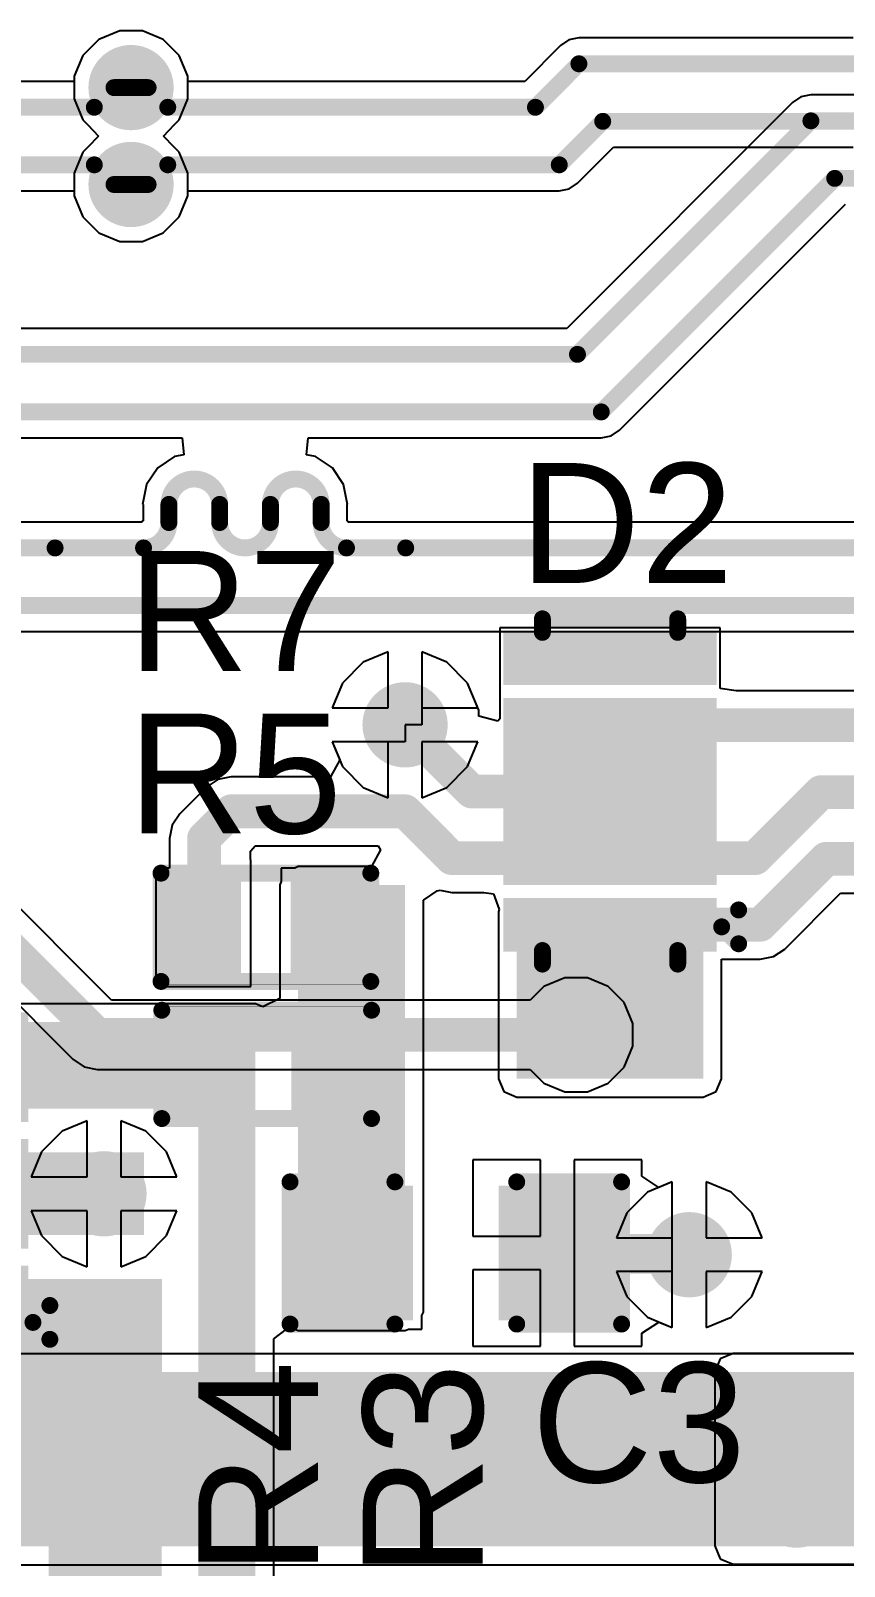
# Model space of a CAD drawing. Header units: inches. Extents: x -0.01 to 1.24, y -0.01 to 1.18.
# Drawn here: x 0.7303 to 0.9708, y 0.2929 to 0.7466 of the extents above; entities that cross this region are included whole.
import ezdxf

# ---------------------------------------------------------------- set-up
doc = ezdxf.new("R2010")
doc.units = ezdxf.units.IN
doc.header["$MEASUREMENT"] = 0
for name, color, linetype in [('Bottom Layer', 5, 'Continuous'), ('Bottom Solder', 6, 'Continuous'), ('Top Layer', 1, 'Continuous'), ('Top Overlay', 2, 'Continuous'), ('Top Paste', 8, 'Continuous'), ('Top Solder', 216, 'Continuous'), ('Via Holes', 16, 'Continuous')]:
    doc.layers.add(name, color=color, linetype=linetype)
doc.styles.add('Arial', font='', dxfattribs={"height": 0.2})
doc.styles.get('Arial').set_extended_font_data('Arial')

# ---------------------------------------------------------------- blocks, each defined once
blk = doc.blocks.new('SOT_23_6_1')
at = {"layer": 'Top Layer'}
for points in [[(-0.07559045, 0.0496063), (-0.02755895, 0.0496063), (-0.02755895, 0.0251969), (-0.07559045, 0.0251969)], [(0.02755915, 0.0496063), (0.07559065, 0.0496063), (0.07559065, 0.0251969), (0.02755915, 0.0251969)], [(-0.07559045, 0.0122047), (-0.02755895, 0.0122047), (-0.02755895, -0.0122047), (-0.07559045, -0.0122047)], [(0.02755915, 0.0122047), (0.07559065, 0.0122047), (0.07559065, -0.0122047), (0.02755915, -0.0122047)], [(-0.07559045, -0.0251969), (-0.02755895, -0.0251969), (-0.02755895, -0.0496063), (-0.07559045, -0.0496063)], [(0.02755915, -0.0251969), (0.07559065, -0.0251969), (0.07559065, -0.0496063), (0.02755915, -0.0496063)]]:
    blk.add_hatch(color=1, dxfattribs=at).paths.add_polyline_path(points)
at = {"layer": 'Top Paste'}
for points in [[(-0.07559045, 0.0496063), (-0.02755895, 0.0496063), (-0.02755895, 0.0251969), (-0.07559045, 0.0251969)], [(0.02755915, 0.0496063), (0.07559065, 0.0496063), (0.07559065, 0.0251969), (0.02755915, 0.0251969)], [(-0.07559045, 0.0122047), (-0.02755895, 0.0122047), (-0.02755895, -0.0122047), (-0.07559045, -0.0122047)], [(0.02755915, 0.0122047), (0.07559065, 0.0122047), (0.07559065, -0.0122047), (0.02755915, -0.0122047)], [(-0.07559045, -0.0251969), (-0.02755895, -0.0251969), (-0.02755895, -0.0496063), (-0.07559045, -0.0496063)], [(0.02755915, -0.0251969), (0.07559065, -0.0251969), (0.07559065, -0.0496063), (0.02755915, -0.0496063)]]:
    blk.add_hatch(color=8, dxfattribs=at).paths.add_polyline_path(points)
at = {"layer": 'Top Solder'}
for points in [[(-0.07959045, 0.0536063), (-0.02355895, 0.0536063), (-0.02355895, 0.0211969), (-0.07959045, 0.0211969)], [(0.02355915, 0.0536063), (0.07959065, 0.0536063), (0.07959065, 0.0211969), (0.02355915, 0.0211969)], [(-0.07959045, 0.0162047), (-0.02355895, 0.0162047), (-0.02355895, -0.0162047), (-0.07959045, -0.0162047)], [(0.02355915, 0.0162047), (0.07959065, 0.0162047), (0.07959065, -0.0162047), (0.02355915, -0.0162047)], [(-0.07959045, -0.0211969), (-0.02355895, -0.0211969), (-0.02355895, -0.0536063), (-0.07959045, -0.0536063)], [(0.02355915, -0.0211969), (0.07959065, -0.0211969), (0.07959065, -0.0536063), (0.02355915, -0.0536063)]]:
    blk.add_hatch(color=216, dxfattribs=at).paths.add_polyline_path(points)
at = {"layer": 'Top Overlay', "const_width": 0.005}
for points in [[(0.034, 0.06), (-0.035, 0.06)], [(-0.035, 0.06), (-0.035, 0.056063)], [(0.034, 0.06), (0.034, 0.056063)], [(-0.081, 0.038), (-0.086, 0.043)], [(-0.086, 0.043), (-0.086, 0.033)], [(-0.081, 0.038), (-0.086, 0.033)], [(-0.035, -0.056063), (-0.035, -0.06)], [(0.034, -0.056063), (0.034, -0.06)], [(0.034, -0.06), (-0.035, -0.06)]]:
    blk.add_lwpolyline(points, dxfattribs=at)
at = {"layer": 'Top Overlay', "const_width": 0.0025}
for points in [[(-0.03625, 0.06, 1), (-0.03375, 0.06, 1)], [(-0.03625, 0.06, 1), (-0.03375, 0.06, 1)], [(0.03275, 0.06, 1), (0.03525, 0.06, 1)], [(0.03275, 0.06, 1), (0.03525, 0.06, 1)], [(-0.03625, 0.056063, 1), (-0.03375, 0.056063, 1)], [(0.03275, 0.056063, 1), (0.03525, 0.056063, 1)], [(-0.08725, 0.043, 1), (-0.08475, 0.043, 1)], [(-0.08725, 0.043, 1), (-0.08475, 0.043, 1)], [(-0.08225, 0.038, 1), (-0.07975, 0.038, 1)], [(-0.08225, 0.038, 1), (-0.07975, 0.038, 1)], [(-0.08725, 0.033, 1), (-0.08475, 0.033, 1)], [(-0.08725, 0.033, 1), (-0.08475, 0.033, 1)], [(-0.03625, -0.056063, 1), (-0.03375, -0.056063, 1)], [(0.03275, -0.056063, 1), (0.03525, -0.056063, 1)], [(-0.03625, -0.06, 1), (-0.03375, -0.06, 1)], [(-0.03625, -0.06, 1), (-0.03375, -0.06, 1)], [(0.03275, -0.06, 1), (0.03525, -0.06, 1)], [(0.03275, -0.06, 1), (0.03525, -0.06, 1)]]:
    blk.add_lwpolyline(points, format="xyb", close=True, dxfattribs=at)
blk = doc.blocks.new('R___0402_2')
at = {"layer": 'Top Layer'}
for points in [[(-0.0275, -0.0125), (-0.0275, 0.0125), (-0.0095, 0.0125), (-0.0095, -0.0125)], [(0.0095, -0.0125), (0.0095, 0.0125), (0.0275, 0.0125), (0.0275, -0.0125)]]:
    blk.add_hatch(color=1, dxfattribs=at).paths.add_polyline_path(points)
at = {"layer": 'Top Paste'}
for points in [[(-0.0275, -0.0125), (-0.0275, 0.0125), (-0.0095, 0.0125), (-0.0095, -0.0125)], [(0.0095, -0.0125), (0.0095, 0.0125), (0.0275, 0.0125), (0.0275, -0.0125)]]:
    blk.add_hatch(color=8, dxfattribs=at).paths.add_polyline_path(points)
at = {"layer": 'Top Solder'}
for points in [[(-0.0296654, -0.0146654), (-0.0296654, 0.0146654), (-0.0073346, 0.0146654), (-0.0073346, -0.0146654)], [(0.0073346, -0.0146654), (0.0073346, 0.0146654), (0.0296654, 0.0146654), (0.0296654, -0.0146654)]]:
    blk.add_hatch(color=216, dxfattribs=at).paths.add_polyline_path(points)
at = {"layer": 'Top Overlay'}
for points, const_width in [([(-0.031, -0.016), (-0.031, 0.016)], 0.005), ([(-0.031, 0.016), (0.031, 0.016)], 0.005), ([(0.031, -0.016), (0.031, 0.016)], 0.005), ([(-0.031, -0.016), (0.031, -0.016)], 0.005), ([(-0.032, -0.017), (0.032, -0.017)], 0.000127)]:
    blk.add_lwpolyline(points, dxfattribs=dict(at, const_width=const_width))
for points, const_width in [([(-0.03225, 0.016, 1), (-0.02975, 0.016, 1)], 0.0025), ([(-0.03225, 0.016, 1), (-0.02975, 0.016, 1)], 0.0025), ([(0.02975, 0.016, 1), (0.03225, 0.016, 1)], 0.0025), ([(0.02975, 0.016, 1), (0.03225, 0.016, 1)], 0.0025), ([(-0.03225, -0.016, 1), (-0.02975, -0.016, 1)], 0.0025), ([(-0.03225, -0.016, 1), (-0.02975, -0.016, 1)], 0.0025), ([(0.02975, -0.016, 1), (0.03225, -0.016, 1)], 0.0025), ([(0.02975, -0.016, 1), (0.03225, -0.016, 1)], 0.0025), ([(-0.0320317, -0.017, 1), (-0.0319683, -0.017, 1)], 6.35e-05), ([(0.0319683, -0.017, 1), (0.0320317, -0.017, 1)], 6.35e-05)]:
    blk.add_lwpolyline(points, format="xyb", close=True, dxfattribs=dict(at, const_width=const_width))
blk = doc.blocks.new('R___0402_4')
at = {"layer": 'Top Layer'}
for points in [[(-0.0275, -0.0125), (-0.0275, 0.0125), (-0.0095, 0.0125), (-0.0095, -0.0125)], [(0.0095, -0.0125), (0.0095, 0.0125), (0.0275, 0.0125), (0.0275, -0.0125)]]:
    blk.add_hatch(color=1, dxfattribs=at).paths.add_polyline_path(points)
at = {"layer": 'Top Paste'}
for points in [[(-0.0275, -0.0125), (-0.0275, 0.0125), (-0.0095, 0.0125), (-0.0095, -0.0125)], [(0.0095, -0.0125), (0.0095, 0.0125), (0.0275, 0.0125), (0.0275, -0.0125)]]:
    blk.add_hatch(color=8, dxfattribs=at).paths.add_polyline_path(points)
at = {"layer": 'Top Solder'}
for points in [[(-0.0296654, -0.0146654), (-0.0296654, 0.0146654), (-0.0073346, 0.0146654), (-0.0073346, -0.0146654)], [(0.0073346, -0.0146654), (0.0073346, 0.0146654), (0.0296654, 0.0146654), (0.0296654, -0.0146654)]]:
    blk.add_hatch(color=216, dxfattribs=at).paths.add_polyline_path(points)
at = {"layer": 'Top Overlay'}
for points, const_width in [([(-0.031, 0.016), (-0.031, -0.016)], 0.005), ([(0.031, 0.016), (-0.031, 0.016)], 0.005), ([(0.031, 0.016), (0.031, -0.016)], 0.005), ([(0.031, -0.016), (-0.031, -0.016)], 0.005), ([(0.032, -0.017), (-0.032, -0.017)], 0.000127)]:
    blk.add_lwpolyline(points, dxfattribs=dict(at, const_width=const_width))
for points, const_width in [([(-0.03225, 0.016, 1), (-0.02975, 0.016, 1)], 0.0025), ([(-0.03225, 0.016, 1), (-0.02975, 0.016, 1)], 0.0025), ([(0.02975, 0.016, 1), (0.03225, 0.016, 1)], 0.0025), ([(0.02975, 0.016, 1), (0.03225, 0.016, 1)], 0.0025), ([(-0.03225, -0.016, 1), (-0.02975, -0.016, 1)], 0.0025), ([(-0.03225, -0.016, 1), (-0.02975, -0.016, 1)], 0.0025), ([(0.02975, -0.016, 1), (0.03225, -0.016, 1)], 0.0025), ([(0.02975, -0.016, 1), (0.03225, -0.016, 1)], 0.0025), ([(-0.0320317, -0.017, 1), (-0.0319683, -0.017, 1)], 6.35e-05), ([(0.0319683, -0.017, 1), (0.0320317, -0.017, 1)], 6.35e-05)]:
    blk.add_lwpolyline(points, format="xyb", close=True, dxfattribs=dict(at, const_width=const_width))
blk = doc.blocks.new('DFN2510_10L__12')
at = {"layer": 'Top Layer'}
for points in [[(-0.011811, 0.003937), (0.011811, 0.003937), (0.011811, -0.003937), (-0.011811, -0.003937)], [(0.0196851, 0.003937), (0.0433071, 0.003937), (0.0433071, -0.003937), (0.0196851, -0.003937)], [(-0.011811, -0.015748), (0.011811, -0.015748), (0.011811, -0.023622), (-0.011811, -0.023622)], [(0.0196851, -0.0157481), (0.0433071, -0.0157481), (0.0433071, -0.0236221), (0.0196851, -0.0236221)], [(-0.01181105, -0.0314962), (0.04330705, -0.0314962), (0.04330705, -0.0472442), (-0.01181105, -0.0472442)], [(-0.011811, -0.0551181), (0.011811, -0.0551181), (0.011811, -0.0629921), (-0.011811, -0.0629921)], [(0.0196851, -0.0551182), (0.0433071, -0.0551182), (0.0433071, -0.0629922), (0.0196851, -0.0629922)], [(-0.011811, -0.0748032), (0.011811, -0.0748032), (0.011811, -0.0826772), (-0.011811, -0.0826772)], [(0.0196851, -0.0748032), (0.0433071, -0.0748032), (0.0433071, -0.0826772), (0.0196851, -0.0826772)]]:
    blk.add_hatch(color=1, dxfattribs=at).paths.add_polyline_path(points)
at = {"layer": 'Top Paste'}
for points in [[(-0.011811, 0.003937), (0.011811, 0.003937), (0.011811, -0.003937), (-0.011811, -0.003937)], [(0.0196851, 0.003937), (0.0433071, 0.003937), (0.0433071, -0.003937), (0.0196851, -0.003937)], [(-0.011811, -0.015748), (0.011811, -0.015748), (0.011811, -0.023622), (-0.011811, -0.023622)], [(0.0196851, -0.0157481), (0.0433071, -0.0157481), (0.0433071, -0.0236221), (0.0196851, -0.0236221)], [(-0.01181105, -0.0314962), (0.04330705, -0.0314962), (0.04330705, -0.0472442), (-0.01181105, -0.0472442)], [(-0.011811, -0.0551181), (0.011811, -0.0551181), (0.011811, -0.0629921), (-0.011811, -0.0629921)], [(0.0196851, -0.0551182), (0.0433071, -0.0551182), (0.0433071, -0.0629922), (0.0196851, -0.0629922)], [(-0.011811, -0.0748032), (0.011811, -0.0748032), (0.011811, -0.0826772), (-0.011811, -0.0826772)], [(0.0196851, -0.0748032), (0.0433071, -0.0748032), (0.0433071, -0.0826772), (0.0196851, -0.0826772)]]:
    blk.add_hatch(color=8, dxfattribs=at).paths.add_polyline_path(points)
at = {"layer": 'Top Solder'}
for points in [[(-0.015811, 0.007937), (0.015811, 0.007937), (0.015811, -0.007937), (-0.015811, -0.007937)], [(0.0156851, 0.007937), (0.0473071, 0.007937), (0.0473071, -0.007937), (0.0156851, -0.007937)], [(-0.015811, -0.011748), (0.015811, -0.011748), (0.015811, -0.027622), (-0.015811, -0.027622)], [(0.0156851, -0.0117481), (0.0473071, -0.0117481), (0.0473071, -0.0276221), (0.0156851, -0.0276221)], [(-0.01581105, -0.0274962), (0.04730705, -0.0274962), (0.04730705, -0.0512442), (-0.01581105, -0.0512442)], [(-0.015811, -0.0511181), (0.015811, -0.0511181), (0.015811, -0.0669921), (-0.015811, -0.0669921)], [(0.0156851, -0.0511182), (0.0473071, -0.0511182), (0.0473071, -0.0669922), (0.0156851, -0.0669922)], [(-0.015811, -0.0708032), (0.015811, -0.0708032), (0.015811, -0.0866772), (-0.015811, -0.0866772)], [(0.0156851, -0.0708032), (0.0473071, -0.0708032), (0.0473071, -0.0866772), (0.0156851, -0.0866772)]]:
    blk.add_hatch(color=216, dxfattribs=at).paths.add_polyline_path(points)
at = {"layer": 'Top Overlay', "const_width": 0.005}
for points in [[(0.035748, 0.0116298), (-0.004252, 0.0116298)], [(-0.004252, 0.0116298), (-0.004252, 0.0076298)], [(0.035748, 0.0116298), (0.035748, 0.0076298)], [(-0.022252, 0.0056298), (-0.022252, -0.0043702)], [(-0.017252, 0.0006298), (-0.022252, 0.0056298)], [(-0.017252, 0.0006298), (-0.022252, -0.0043702)], [(-0.004252, -0.08637), (-0.004252, -0.09037)], [(0.035748, -0.08637), (0.035748, -0.09037)], [(0.035748, -0.09037), (-0.004252, -0.09037)]]:
    blk.add_lwpolyline(points, dxfattribs=at)
at = {"layer": 'Top Overlay', "const_width": 0.0025}
for points in [[(-0.005502, 0.0116298, 1), (-0.003002, 0.0116298, 1)], [(-0.005502, 0.0116298, 1), (-0.003002, 0.0116298, 1)], [(0.034498, 0.0116298, 1), (0.036998, 0.0116298, 1)], [(0.034498, 0.0116298, 1), (0.036998, 0.0116298, 1)], [(-0.005502, 0.0076298, 1), (-0.003002, 0.0076298, 1)], [(0.034498, 0.0076298, 1), (0.036998, 0.0076298, 1)], [(-0.023502, 0.0056298, 1), (-0.021002, 0.0056298, 1)], [(-0.023502, 0.0056298, 1), (-0.021002, 0.0056298, 1)], [(-0.018502, 0.0006298, 1), (-0.016002, 0.0006298, 1)], [(-0.018502, 0.0006298, 1), (-0.016002, 0.0006298, 1)], [(-0.023502, -0.0043702, 1), (-0.021002, -0.0043702, 1)], [(-0.023502, -0.0043702, 1), (-0.021002, -0.0043702, 1)], [(-0.005502, -0.08637, 1), (-0.003002, -0.08637, 1)], [(0.034498, -0.08637, 1), (0.036998, -0.08637, 1)], [(-0.005502, -0.09037, 1), (-0.003002, -0.09037, 1)], [(-0.005502, -0.09037, 1), (-0.003002, -0.09037, 1)], [(0.034498, -0.09037, 1), (0.036998, -0.09037, 1)], [(0.034498, -0.09037, 1), (0.036998, -0.09037, 1)]]:
    blk.add_lwpolyline(points, format="xyb", close=True, dxfattribs=at)
blk = doc.blocks.new('C___0603_16')
at = {"layer": 'Top Layer'}
for points in [[(-0.015, 0.0175), (-0.015, -0.0175), (-0.045, -0.0175), (-0.045, 0.0175)], [(0.045, 0.0175), (0.045, -0.0175), (0.015, -0.0175), (0.015, 0.0175)]]:
    blk.add_hatch(color=1, dxfattribs=at).paths.add_polyline_path(points)
at = {"layer": 'Top Paste'}
for points in [[(-0.015, 0.0175), (-0.015, -0.0175), (-0.045, -0.0175), (-0.045, 0.0175)], [(0.045, 0.0175), (0.045, -0.0175), (0.015, -0.0175), (0.015, 0.0175)]]:
    blk.add_hatch(color=8, dxfattribs=at).paths.add_polyline_path(points)
at = {"layer": 'Top Solder'}
for points in [[(-0.0126378, 0.0198622), (-0.0126378, -0.0198622), (-0.0473622, -0.0198622), (-0.0473622, 0.0198622)], [(0.0473622, 0.0198622), (0.0473622, -0.0198622), (0.0126378, -0.0198622), (0.0126378, 0.0198622)]]:
    blk.add_hatch(color=216, dxfattribs=at).paths.add_polyline_path(points)
at = {"layer": 'Top Overlay', "const_width": 0.005}
for points in [[(-0.018, 0.021), (-0.049, 0.021)], [(-0.049, 0.021), (-0.049, -0.021)], [(0.049, 0.021), (0.018, 0.021)], [(0.049, 0.021), (0.049, -0.021)], [(-0.018, -0.021), (-0.049, -0.021)], [(0.049, -0.021), (0.018, -0.021)]]:
    blk.add_lwpolyline(points, dxfattribs=at)
at = {"layer": 'Top Overlay', "const_width": 0.0025}
for points in [[(-0.05025, 0.021, 1), (-0.04775, 0.021, 1)], [(-0.05025, 0.021, 1), (-0.04775, 0.021, 1)], [(-0.01925, 0.021, 1), (-0.01675, 0.021, 1)], [(0.01675, 0.021, 1), (0.01925, 0.021, 1)], [(0.04775, 0.021, 1), (0.05025, 0.021, 1)], [(0.04775, 0.021, 1), (0.05025, 0.021, 1)], [(-0.05025, -0.021, 1), (-0.04775, -0.021, 1)], [(-0.05025, -0.021, 1), (-0.04775, -0.021, 1)], [(-0.01925, -0.021, 1), (-0.01675, -0.021, 1)], [(0.01675, -0.021, 1), (0.01925, -0.021, 1)], [(0.04775, -0.021, 1), (0.05025, -0.021, 1)], [(0.04775, -0.021, 1), (0.05025, -0.021, 1)]]:
    blk.add_lwpolyline(points, format="xyb", close=True, dxfattribs=at)

msp = doc.modelspace()

# ---------------------------------------------------------------- hatches: boundary and pattern name
at = {"layer": 'Bottom Layer'}
h = msp.add_hatch(color=5, dxfattribs=at)
edge = h.paths.add_edge_path()
edge.add_arc((0.76, 0.7298111), 0.011811, 0, 360)
h = msp.add_hatch(color=5, dxfattribs=at)
edge = h.paths.add_edge_path()
edge.add_arc((0.76, 0.7011891), 0.011811, 0, 360)
h = msp.add_hatch(color=5, dxfattribs=at)
edge = h.paths.add_edge_path()
edge.add_arc((0.841, 0.5415498), 0.011811, 0, 360)
h = msp.add_hatch(color=5, dxfattribs=at)
edge = h.paths.add_edge_path()
edge.add_arc((0.8915322, 0.4499651), 0.011811, 0, 360)
h = msp.add_hatch(color=5, dxfattribs=at)
edge = h.paths.add_edge_path()
edge.add_arc((0.752, 0.403), 0.011811, 0, 360)
h = msp.add_hatch(color=5, dxfattribs=at)
edge = h.paths.add_edge_path()
edge.add_arc((0.925, 0.385), 0.011811, 0, 360)
msp.add_hatch(color=5, dxfattribs=at).paths.add_polyline_path([(0.556, 0.2988251), (0.978, 0.2988251), (0.978, 0.3503157), (0.556, 0.3503157)])
h = msp.add_hatch(color=5, dxfattribs=at)
edge = h.paths.add_edge_path()
edge.add_arc((0.9566929, 0.337), 0.011811, 0, 360)
h = msp.add_hatch(color=5, dxfattribs=at)
edge = h.paths.add_edge_path()
edge.add_arc((0.9566929, 0.3110236), 0.011811, 0, 360)
at = {"layer": 'Bottom Solder'}
h = msp.add_hatch(color=6, dxfattribs=at)
edge = h.paths.add_edge_path()
edge.add_arc((0.76, 0.7298111), 0.0125984, 0, 360)
h = msp.add_hatch(color=6, dxfattribs=at)
edge = h.paths.add_edge_path()
edge.add_arc((0.76, 0.7011891), 0.0125984, 0, 360)
h = msp.add_hatch(color=6, dxfattribs=at)
edge = h.paths.add_edge_path()
edge.add_arc((0.841, 0.5415498), 0.0125984, 0, 360)
h = msp.add_hatch(color=6, dxfattribs=at)
edge = h.paths.add_edge_path()
edge.add_arc((0.8915322, 0.4499651), 0.0125984, 0, 360)
h = msp.add_hatch(color=6, dxfattribs=at)
edge = h.paths.add_edge_path()
edge.add_arc((0.752, 0.403), 0.0125984, 0, 360)
h = msp.add_hatch(color=6, dxfattribs=at)
edge = h.paths.add_edge_path()
edge.add_arc((0.925, 0.385), 0.0125984, 0, 360)
h = msp.add_hatch(color=6, dxfattribs=at)
edge = h.paths.add_edge_path()
edge.add_arc((0.9566929, 0.337), 0.0125984, 0, 360)
h = msp.add_hatch(color=6, dxfattribs=at)
edge = h.paths.add_edge_path()
edge.add_arc((0.9566929, 0.3110236), 0.0125984, 0, 360)
at = {"layer": 'Top Layer'}
h = msp.add_hatch(color=1, dxfattribs=at)
edge = h.paths.add_edge_path()
edge.add_arc((0.76, 0.7298111), 0.011811, 0, 360)
h = msp.add_hatch(color=1, dxfattribs=at)
edge = h.paths.add_edge_path()
edge.add_arc((0.76, 0.7011891), 0.011811, 0, 360)
h = msp.add_hatch(color=1, dxfattribs=at)
edge = h.paths.add_edge_path()
edge.add_arc((0.841, 0.5415498), 0.011811, 0, 360)
for points in [[(0.809366, 0.3680181), (0.841, 0.3680181), (0.841, 0.4942347), (0.809366, 0.4942347)], [(0.8740341, 0.4370079), (0.9291521, 0.4370079), (0.9291521, 0.4864315), (0.8740341, 0.4864315)], [(0.6775589, 0.4281969), (0.7903659, 0.4281969), (0.7903659, 0.4537347), (0.6775589, 0.4537347)], [(0.7798704, 0.2543045), (0.7967786, 0.2543045), (0.7967786, 0.4537347), (0.7798704, 0.4537347)], [(0.6775589, 0.3907953), (0.7638109, 0.3907953), (0.7638109, 0.4152047), (0.6775589, 0.4152047)], [(0.6775589, 0.334), (0.7691363, 0.334), (0.7691363, 0.377803), (0.6775589, 0.377803)], [(0.735624, 0.1188175), (0.7690294, 0.1188175), (0.7690294, 0.3778031), (0.735624, 0.3778031)], [(0.938, 0.299), (1.0345906, 0.299), (1.0345906, 0.3503936), (0.938, 0.3503936)]]:
    msp.add_hatch(color=1, dxfattribs=at).paths.add_polyline_path(points)
h = msp.add_hatch(color=1, dxfattribs=at)
edge = h.paths.add_edge_path()
edge.add_arc((0.8915322, 0.4499651), 0.011811, 0, 360)
h = msp.add_hatch(color=1, dxfattribs=at)
edge = h.paths.add_edge_path()
edge.add_arc((0.752, 0.403), 0.011811, 0, 360)
h = msp.add_hatch(color=1, dxfattribs=at)
edge = h.paths.add_edge_path()
edge.add_arc((0.925, 0.385), 0.011811, 0, 360)
h = msp.add_hatch(color=1, dxfattribs=at)
edge = h.paths.add_edge_path()
edge.add_arc((0.9566929, 0.337), 0.011811, 0, 360)
h = msp.add_hatch(color=1, dxfattribs=at)
edge = h.paths.add_edge_path()
edge.add_arc((0.9566929, 0.3110236), 0.011811, 0, 360)
at = {"layer": 'Top Solder'}
h = msp.add_hatch(color=216, dxfattribs=at)
edge = h.paths.add_edge_path()
edge.add_arc((0.76, 0.7298111), 0.0125984, 0, 360)
h = msp.add_hatch(color=216, dxfattribs=at)
edge = h.paths.add_edge_path()
edge.add_arc((0.76, 0.7011891), 0.0125984, 0, 360)
h = msp.add_hatch(color=216, dxfattribs=at)
edge = h.paths.add_edge_path()
edge.add_arc((0.841, 0.5415498), 0.0125984, 0, 360)
h = msp.add_hatch(color=216, dxfattribs=at)
edge = h.paths.add_edge_path()
edge.add_arc((0.8915322, 0.4499651), 0.0125984, 0, 360)
h = msp.add_hatch(color=216, dxfattribs=at)
edge = h.paths.add_edge_path()
edge.add_arc((0.752, 0.403), 0.0125984, 0, 360)
h = msp.add_hatch(color=216, dxfattribs=at)
edge = h.paths.add_edge_path()
edge.add_arc((0.925, 0.385), 0.0125984, 0, 360)
h = msp.add_hatch(color=216, dxfattribs=at)
edge = h.paths.add_edge_path()
edge.add_arc((0.9566929, 0.337), 0.0125984, 0, 360)
h = msp.add_hatch(color=216, dxfattribs=at)
edge = h.paths.add_edge_path()
edge.add_arc((0.9566929, 0.3110236), 0.0125984, 0, 360)
at = {"layer": 'Via Holes'}
h = msp.add_hatch(color=7, dxfattribs=at)
edge = h.paths.add_edge_path()
edge.add_arc((0.76, 0.7298111), 0.0059055, 0, 360)
h = msp.add_hatch(color=7, dxfattribs=at)
edge = h.paths.add_edge_path()
edge.add_arc((0.76, 0.7011891), 0.0059055, 0, 360)
h = msp.add_hatch(color=7, dxfattribs=at)
edge = h.paths.add_edge_path()
edge.add_arc((0.841, 0.5415498), 0.0059055, 0, 360)
h = msp.add_hatch(color=7, dxfattribs=at)
edge = h.paths.add_edge_path()
edge.add_arc((0.8915322, 0.4499651), 0.0059055, 0, 360)
h = msp.add_hatch(color=7, dxfattribs=at)
edge = h.paths.add_edge_path()
edge.add_arc((0.752, 0.403), 0.0059055, 0, 360)
h = msp.add_hatch(color=7, dxfattribs=at)
edge = h.paths.add_edge_path()
edge.add_arc((0.925, 0.385), 0.0059055, 0, 360)
h = msp.add_hatch(color=7, dxfattribs=at)
edge = h.paths.add_edge_path()
edge.add_arc((0.9566929, 0.337), 0.0059055, 0, 360)
h = msp.add_hatch(color=7, dxfattribs=at)
edge = h.paths.add_edge_path()
edge.add_arc((0.9566929, 0.3110236), 0.0059055, 0, 360)

# ---------------------------------------------------------------- linework, layer by layer
at = {"layer": 'Bottom Layer'}
for p, q in [((0.7504774, 0.7440627), (0.7457484, 0.7393337)), ((0.7566561, 0.7466221), (0.7504774, 0.7440627)), ((0.7633439, 0.7466221), (0.7566561, 0.7466221)), ((0.7695226, 0.7440627), (0.7633439, 0.7466221)), ((0.7742516, 0.7393337), (0.7695226, 0.7440627)), ((0.7457484, 0.7393337), (0.743189, 0.733155)), ((0.776811, 0.733155), (0.7742516, 0.7393337)), ((0.743189, 0.731647), (0.469, 0.731647)), ((0.743189, 0.733155), (0.743189, 0.731647)), ((0.776811, 0.7264672), (0.776811, 0.733155)), ((0.7742516, 0.7202885), (0.776811, 0.7264672)), ((0.9580321, 0.7270649), (0.9555512, 0.7254073)), ((0.9609584, 0.727647), (0.9580321, 0.7270649)), ((1.1345838, 0.727647), (0.9609584, 0.727647)), ((0.955551, 0.725407), (0.8887909, 0.658647)), ((0.9555512, 0.7254073), (0.955551, 0.725407)), ((0.76958, 0.7155001), (0.7727296, 0.7187665)), ((0.7727296, 0.7187665), (0.7742516, 0.7202885)), ((0.7727296, 0.7122337), (0.76958, 0.7155001)), ((0.7742516, 0.7107117), (0.7727296, 0.7122337)), ((0.776811, 0.704533), (0.7742516, 0.7107117)), ((0.776811, 0.6978452), (0.776811, 0.704533)), ((0.6491206, 0.6993532), (0.743189, 0.6993532)), ((0.743189, 0.6993532), (0.743189, 0.6978452)), ((0.743189, 0.6978452), (0.7457484, 0.6916665)), ((0.7742516, 0.6916665), (0.776811, 0.6978452)), ((0.9044072, 0.6285929), (0.9711674, 0.6953532)), ((0.7457484, 0.6916665), (0.7504774, 0.6869375)), ((0.7695226, 0.6869375), (0.7742516, 0.6916665)), ((0.7504774, 0.6869375), (0.7566561, 0.6843781)), ((0.7633439, 0.6843781), (0.7695226, 0.6869375)), ((0.7566561, 0.6843781), (0.7633439, 0.6843781)), ((0.8887909, 0.658647), (0.5617406, 0.658647)), ((0.5719497, 0.6263532), (0.7750717, 0.6263532)), ((0.7750717, 0.6263532), (0.7755642, 0.6213532)), ((0.8118212, 0.6213532), (0.8123137, 0.6263532)), ((0.8123137, 0.6263532), (0.899, 0.6263532)), ((0.899, 0.6263532), (0.9019264, 0.6269353)), ((0.9019264, 0.6269353), (0.9044072, 0.6285929)), ((0.7678783, 0.617496), (0.764563, 0.6125343)), ((0.77284, 0.6208113), (0.7678783, 0.617496)), ((0.7755642, 0.6213532), (0.77284, 0.6208113)), ((0.8145454, 0.6208113), (0.8118212, 0.6213532)), ((0.8195071, 0.617496), (0.8145454, 0.6208113)), ((0.8228224, 0.6125343), (0.8195071, 0.617496)), ((0.764563, 0.6125343), (0.7633988, 0.6066816)), ((0.8239866, 0.6066816), (0.8228224, 0.6125343)), ((0.7633988, 0.6066816), (0.7635458, 0.6066816)), ((0.7635458, 0.6066816), (0.7635458, 0.6017914)), ((0.8238396, 0.6017914), (0.8238396, 0.6066816)), ((0.8238396, 0.6066816), (0.8239866, 0.6066816)), ((0.7632123, 0.6014579), (0.6948114, 0.6014579)), ((0.76331, 0.6016937), (0.7632123, 0.6014579)), ((0.7635458, 0.6017914), (0.76331, 0.6016937)), ((0.8240754, 0.6016937), (0.8238396, 0.6017914)), ((0.8241731, 0.6014579), (0.8240754, 0.6016937)), ((1.086189, 0.6014579), (0.8241731, 0.6014579)), ((0.70502, 0.5691641), (1.086189, 0.5691641)), ((0.836, 0.5630868), (0.8286451, 0.5600403)), ((0.836, 0.5465498), (0.836, 0.5630868)), ((0.8533549, 0.5600403), (0.846, 0.5630868)), ((0.846, 0.5630868), (0.846, 0.5465498)), ((0.8286451, 0.5600403), (0.8225095, 0.5539047)), ((0.8594905, 0.5539047), (0.8533549, 0.5600403)), ((0.8225095, 0.5539047), (0.819463, 0.5465498)), ((0.862537, 0.5465498), (0.8594905, 0.5539047)), ((0.819463, 0.5465498), (0.836, 0.5465498)), ((0.846, 0.5465498), (0.862537, 0.5465498)), ((0.836, 0.5365498), (0.819463, 0.5365498)), ((0.819463, 0.5365498), (0.8225095, 0.5291949)), ((0.836, 0.5200128), (0.836, 0.5365498)), ((0.862537, 0.5365498), (0.846, 0.5365498)), ((0.846, 0.5365498), (0.846, 0.5200128)), ((0.8594905, 0.5291949), (0.862537, 0.5365498)), ((0.8225095, 0.5291949), (0.8286451, 0.5230593)), ((0.8533549, 0.5230593), (0.8594905, 0.5291949)), ((0.8286451, 0.5230593), (0.836, 0.5200128)), ((0.846, 0.5200128), (0.8533549, 0.5230593)), ((0.7542582, 0.460161), (0.706811, 0.5076082)), ((0.6923918, 0.493189), (0.7428253, 0.4427555)), ((0.8820096, 0.4642167), (0.8779539, 0.460161)), ((0.8881883, 0.4667761), (0.8820096, 0.4642167)), ((0.8948761, 0.4667761), (0.8881883, 0.4667761)), ((0.9010548, 0.4642167), (0.8948761, 0.4667761)), ((0.9057838, 0.4594877), (0.9010548, 0.4642167)), ((0.8779539, 0.460161), (0.7542582, 0.460161)), ((0.9083432, 0.453309), (0.9057838, 0.4594877)), ((0.9083432, 0.4466212), (0.9083432, 0.453309)), ((0.9057838, 0.4404425), (0.9083432, 0.4466212)), ((0.7428253, 0.4427555), (0.7461331, 0.4405453)), ((0.7461331, 0.4405453), (0.7500349, 0.4397692)), ((0.9010548, 0.4357135), (0.9057838, 0.4404425)), ((0.7500349, 0.4397692), (0.8779539, 0.4397692)), ((0.8779539, 0.4397692), (0.8820096, 0.4357135)), ((0.8820096, 0.4357135), (0.8881883, 0.4331541)), ((0.8948761, 0.4331541), (0.9010548, 0.4357135)), ((0.8881883, 0.4331541), (0.8948761, 0.4331541)), ((0.747, 0.424537), (0.7396451, 0.4214905)), ((0.747, 0.408), (0.747, 0.424537)), ((0.7643549, 0.4214905), (0.757, 0.424537)), ((0.757, 0.424537), (0.757, 0.408)), ((0.7396451, 0.4214905), (0.7335095, 0.4153549)), ((0.7704905, 0.4153549), (0.7643549, 0.4214905)), ((0.7335095, 0.4153549), (0.730463, 0.408)), ((0.773537, 0.408), (0.7704905, 0.4153549)), ((0.730463, 0.408), (0.747, 0.408)), ((0.757, 0.408), (0.773537, 0.408)), ((0.92, 0.406537), (0.9126451, 0.4034905)), ((0.92, 0.39), (0.92, 0.406537)), ((0.9373549, 0.4034905), (0.93, 0.406537)), ((0.93, 0.406537), (0.93, 0.39)), ((0.9126451, 0.4034905), (0.9065095, 0.3973549)), ((0.9434905, 0.3973549), (0.9373549, 0.4034905)), ((0.747, 0.398), (0.730463, 0.398)), ((0.730463, 0.398), (0.7335095, 0.3906451)), ((0.747, 0.381463), (0.747, 0.398)), ((0.773537, 0.398), (0.757, 0.398)), ((0.757, 0.398), (0.757, 0.381463)), ((0.7704905, 0.3906451), (0.773537, 0.398)), ((0.9065095, 0.3973549), (0.903463, 0.39)), ((0.946537, 0.39), (0.9434905, 0.3973549)), ((0.7335095, 0.3906451), (0.7396451, 0.3845095)), ((0.7643549, 0.3845095), (0.7704905, 0.3906451)), ((0.903463, 0.39), (0.92, 0.39)), ((0.93, 0.39), (0.946537, 0.39)), ((0.7396451, 0.3845095), (0.747, 0.381463)), ((0.757, 0.381463), (0.7643549, 0.3845095)), ((0.92, 0.38), (0.903463, 0.38)), ((0.903463, 0.38), (0.9065095, 0.3726451)), ((0.92, 0.363463), (0.92, 0.38)), ((0.946537, 0.38), (0.93, 0.38)), ((0.93, 0.38), (0.93, 0.363463)), ((0.9434905, 0.3726451), (0.946537, 0.38)), ((0.9065095, 0.3726451), (0.9126451, 0.3665095)), ((0.9373549, 0.3665095), (0.9434905, 0.3726451)), ((0.9126451, 0.3665095), (0.92, 0.363463)), ((0.93, 0.363463), (0.9373549, 0.3665095)), ((0.978, 0.3557277), (0.556, 0.3557277)), ((0.556, 0.2934131), (0.978, 0.2934131))]:
    msp.add_line(p, q, dxfattribs=at)
for points, const_width in [([(0.7491499, 0.7240001), (0.7549609, 0.7298111)], 0.005), ([(0.7549609, 0.7298111), (0.76, 0.7298111)], 0.005), ([(0.469, 0.7240001), (0.7491499, 0.7240001)], 0.005), ([(0.8919584, 0.6510001), (0.9609584, 0.7200001)], 0.005), ([(0.9609584, 0.7200001), (1.1345838, 0.7200001)], 0.005), ([(0.6704366, 0.7070001), (0.7491499, 0.7070001)], 0.005), ([(0.7491499, 0.7070001), (0.7549609, 0.7011891)], 0.005), ([(0.7549609, 0.7011891), (0.76, 0.7011891)], 0.005), ([(0.899, 0.6340001), (0.968, 0.7030001)], 0.005), ([(0.968, 0.7030001), (1.1275422, 0.7030001)], 0.005), ([(0.5617406, 0.6510001), (0.8919584, 0.6510001)], 0.005), ([(0.5687822, 0.6340001), (0.899, 0.6340001)], 0.005), ([(0.7711927, 0.601311), (0.7711927, 0.6066816)], 0.005), ([(0.7861927, 0.601311), (0.7861927, 0.6066816)], 0.005), ([(0.8011927, 0.601311), (0.8011927, 0.6066816)], 0.005), ([(0.8161927, 0.601311), (0.8161927, 0.6066816)], 0.005), ([(0.6948109, 0.593811), (0.7375434, 0.593811)], 0.005), ([(0.7375434, 0.593811), (0.7636927, 0.593811)], 0.005), ([(0.8236927, 0.593811), (0.8411932, 0.593811)], 0.005), ([(0.8411932, 0.593811), (1.0921499, 0.593811)], 0.005), ([(0.7018525, 0.576811), (1.0921499, 0.576811)], 0.005), ([(0.69, 0.51), (0.7500349, 0.4499651)], 0.01), ([(0.7500349, 0.4499651), (0.8915322, 0.4499651)], 0.01)]:
    msp.add_lwpolyline(points, dxfattribs=dict(at, const_width=const_width))
for points, const_width in [([(0.7537109, 0.7298111, 1), (0.7562109, 0.7298111, 1)], 0.0025), ([(0.7537109, 0.7298111, 1), (0.7562109, 0.7298111, 1)], 0.0025), ([(0.75875, 0.7298111, 1), (0.76125, 0.7298111, 1)], 0.0025), ([(0.7478999, 0.7240001, 1), (0.7503999, 0.7240001, 1)], 0.0025), ([(0.7478999, 0.7240001, 1), (0.7503999, 0.7240001, 1)], 0.0025), ([(0.9597084, 0.7200001, 1), (0.9622084, 0.7200001, 1)], 0.0025), ([(0.9597084, 0.7200001, 1), (0.9622084, 0.7200001, 1)], 0.0025), ([(0.7478999, 0.7070001, 1), (0.7503999, 0.7070001, 1)], 0.0025), ([(0.7478999, 0.7070001, 1), (0.7503999, 0.7070001, 1)], 0.0025), ([(0.7537109, 0.7011891, 1), (0.7562109, 0.7011891, 1)], 0.0025), ([(0.7537109, 0.7011891, 1), (0.7562109, 0.7011891, 1)], 0.0025), ([(0.75875, 0.7011891, 1), (0.76125, 0.7011891, 1)], 0.0025), ([(0.96675, 0.7030001, 1), (0.96925, 0.7030001, 1)], 0.0025), ([(0.96675, 0.7030001, 1), (0.96925, 0.7030001, 1)], 0.0025), ([(0.8907084, 0.6510001, 1), (0.8932084, 0.6510001, 1)], 0.0025), ([(0.8907084, 0.6510001, 1), (0.8932084, 0.6510001, 1)], 0.0025), ([(0.89775, 0.6340001, 1), (0.90025, 0.6340001, 1)], 0.0025), ([(0.89775, 0.6340001, 1), (0.90025, 0.6340001, 1)], 0.0025), ([(0.7699427, 0.6066816, 1), (0.7724427, 0.6066816, 1)], 0.0025), ([(0.7699427, 0.6066816, 1), (0.7724427, 0.6066816, 1)], 0.0025), ([(0.7849427, 0.6066816, 1), (0.7874427, 0.6066816, 1)], 0.0025), ([(0.7849427, 0.6066816, 1), (0.7874427, 0.6066816, 1)], 0.0025), ([(0.7999427, 0.6066816, 1), (0.8024427, 0.6066816, 1)], 0.0025), ([(0.7999427, 0.6066816, 1), (0.8024427, 0.6066816, 1)], 0.0025), ([(0.8149427, 0.6066816, 1), (0.8174427, 0.6066816, 1)], 0.0025), ([(0.8149427, 0.6066816, 1), (0.8174427, 0.6066816, 1)], 0.0025), ([(0.7699427, 0.601311, 1), (0.7724427, 0.601311, 1)], 0.0025), ([(0.7699427, 0.601311, 1), (0.7724427, 0.601311, 1)], 0.0025), ([(0.7849427, 0.601311, 1), (0.7874427, 0.601311, 1)], 0.0025), ([(0.7849427, 0.601311, 1), (0.7874427, 0.601311, 1)], 0.0025), ([(0.7999427, 0.601311, 1), (0.8024427, 0.601311, 1)], 0.0025), ([(0.7999427, 0.601311, 1), (0.8024427, 0.601311, 1)], 0.0025), ([(0.8149427, 0.601311, 1), (0.8174427, 0.601311, 1)], 0.0025), ([(0.8149427, 0.601311, 1), (0.8174427, 0.601311, 1)], 0.0025), ([(0.7362934, 0.593811, 1), (0.7387934, 0.593811, 1)], 0.0025), ([(0.7362934, 0.593811, 1), (0.7387934, 0.593811, 1)], 0.0025), ([(0.7624427, 0.593811, 1), (0.7649427, 0.593811, 1)], 0.0025), ([(0.7624427, 0.593811, 1), (0.7649427, 0.593811, 1)], 0.0025), ([(0.8224427, 0.593811, 1), (0.8249427, 0.593811, 1)], 0.0025), ([(0.8224427, 0.593811, 1), (0.8249427, 0.593811, 1)], 0.0025), ([(0.8399432, 0.593811, 1), (0.8424432, 0.593811, 1)], 0.0025), ([(0.8399432, 0.593811, 1), (0.8424432, 0.593811, 1)], 0.0025), ([(0.7475349, 0.4499651, 1), (0.7525349, 0.4499651, 1)], 0.005), ([(0.7475349, 0.4499651, 1), (0.7525349, 0.4499651, 1)], 0.005), ([(0.8890322, 0.4499651, 1), (0.8940322, 0.4499651, 1)], 0.005)]:
    msp.add_lwpolyline(points, format="xyb", close=True, dxfattribs=dict(at, const_width=const_width))
at = {"layer": 'Bottom Layer', "const_width": 0.005}
for points in [[(0.7711927, 0.6066816, -0.9999999999999999), (0.7861927, 0.6066816)], [(0.8011927, 0.6066816, -0.9999999999999999), (0.8161927, 0.6066816)], [(0.7711927, 0.601311, -0.4142135623730951), (0.7636927, 0.593811)], [(0.8011927, 0.601311, -0.9999999999999999), (0.7861927, 0.601311)], [(0.8236927, 0.593811, -0.4142135623730951), (0.8161927, 0.601311)]]:
    msp.add_lwpolyline(points, format="xyb", dxfattribs=at)
at = {"layer": 'Top Layer'}
for p, q in [((0.7504774, 0.7440627), (0.7457484, 0.7393337)), ((0.7566561, 0.7466221), (0.7504774, 0.7440627)), ((0.7633439, 0.7466221), (0.7566561, 0.7466221)), ((0.7695226, 0.7440627), (0.7633439, 0.7466221)), ((0.7742516, 0.7393337), (0.7695226, 0.7440627)), ((0.8923815, 0.7444935), (0.8894552, 0.7439113)), ((0.892382, 0.7444934), (0.8923815, 0.7444935)), ((0.9734095, 0.7444934), (0.892382, 0.7444934)), ((0.8869741, 0.7422534), (0.8763676, 0.731647)), ((0.8869743, 0.7422537), (0.8869741, 0.7422534)), ((0.8894552, 0.7439113), (0.8869743, 0.7422537)), ((0.7457484, 0.7393337), (0.743189, 0.733155)), ((0.776811, 0.733155), (0.7742516, 0.7393337)), ((0.743189, 0.733155), (0.743189, 0.7264672)), ((0.776811, 0.731647), (0.776811, 0.733155)), ((0.8763676, 0.731647), (0.776811, 0.731647)), ((0.743189, 0.7264672), (0.7457484, 0.7202885)), ((0.7457484, 0.7202885), (0.7472704, 0.7187665)), ((0.7472704, 0.7187665), (0.75042, 0.7155001)), ((0.75042, 0.7155001), (0.7472704, 0.7122337)), ((0.7457484, 0.7107117), (0.743189, 0.704533)), ((0.7472704, 0.7122337), (0.7457484, 0.7107117)), ((0.8919839, 0.7015929), (0.9025905, 0.7121996)), ((0.9025905, 0.7121996), (0.9734095, 0.7121996)), ((0.743189, 0.704533), (0.743189, 0.6978452)), ((0.776811, 0.6978452), (0.776811, 0.6993532)), ((0.776811, 0.6993532), (0.8865767, 0.6993532)), ((0.8865767, 0.6993532), (0.8895031, 0.6999353)), ((0.8895031, 0.6999353), (0.8919839, 0.7015929)), ((0.743189, 0.6978452), (0.7457484, 0.6916665)), ((0.7742516, 0.6916665), (0.776811, 0.6978452)), ((0.7457484, 0.6916665), (0.7504774, 0.6869375)), ((0.7695226, 0.6869375), (0.7742516, 0.6916665)), ((0.7504774, 0.6869375), (0.7566561, 0.6843781)), ((0.7633439, 0.6843781), (0.7695226, 0.6869375)), ((0.7566561, 0.6843781), (0.7633439, 0.6843781)), ((0.8690341, 0.5701718), (0.869034, 0.5522978)), ((0.9341522, 0.5701718), (0.8690341, 0.5701718)), ((0.9341522, 0.5566402), (0.9341522, 0.5701718)), ((0.836, 0.5630868), (0.8286451, 0.5600403)), ((0.836, 0.5465498), (0.836, 0.5630868)), ((0.8533549, 0.5600403), (0.846, 0.5630868)), ((0.846, 0.5630868), (0.846, 0.5415498)), ((0.8286451, 0.5600403), (0.8225095, 0.5539047)), ((0.8594905, 0.5539047), (0.8533549, 0.5600403)), ((0.8225095, 0.5539047), (0.819463, 0.5465498)), ((0.862811, 0.5458883), (0.8594905, 0.5539047)), ((0.9341523, 0.5522979), (0.9341522, 0.5566402)), ((0.869034, 0.5522978), (0.8690341, 0.5432744)), ((0.9388798, 0.5516401), (0.9341523, 0.5522979)), ((0.9784095, 0.5516401), (0.9388798, 0.5516401)), ((0.819463, 0.5465498), (0.836, 0.5465498)), ((0.862811, 0.5442322), (0.862811, 0.5458883)), ((0.846, 0.5415498), (0.841, 0.5415498)), ((0.841, 0.5415498), (0.841, 0.5365498)), ((0.8628345, 0.544146), (0.862811, 0.5442322)), ((0.8684208, 0.5426611), (0.8628345, 0.544146)), ((0.8690341, 0.5432744), (0.8684208, 0.5426611)), ((0.841, 0.5365498), (0.819463, 0.5365498)), ((0.819463, 0.5365498), (0.8216806, 0.531196)), ((0.8216806, 0.531196), (0.8189756, 0.5261959)), ((0.7823848, 0.5232096), (0.7743848, 0.5152096)), ((0.7856926, 0.5254198), (0.7823848, 0.5232096)), ((0.7895944, 0.5261959), (0.7856926, 0.5254198)), ((0.8189756, 0.5261959), (0.7895944, 0.5261959)), ((0.7743848, 0.5152096), (0.7721746, 0.5119018)), ((0.7721746, 0.5119018), (0.7713985, 0.508)), ((0.7713985, 0.508), (0.7713985, 0.4992347)), ((0.7952659, 0.5042347), (0.7966743, 0.5058041)), ((0.7953661, 0.4992346), (0.7952659, 0.5042347)), ((0.7966743, 0.5058041), (0.8330014, 0.5058041)), ((0.8337748, 0.5046467), (0.8311022, 0.4996467)), ((0.8330014, 0.5058041), (0.8337748, 0.5046467)), ((0.7713985, 0.4992347), (0.767366, 0.4992347)), ((0.767366, 0.4992347), (0.767366, 0.4642347)), ((0.795366, 0.4642347), (0.795366, 0.4992346)), ((0.795366, 0.4992346), (0.7953661, 0.4992346)), ((0.8083713, 0.4992347), (0.804366, 0.4992347)), ((0.804366, 0.4992347), (0.804366, 0.4952294)), ((0.809366, 0.4996467), (0.8083713, 0.4992347)), ((0.8311022, 0.4996467), (0.809366, 0.4996467)), ((0.804366, 0.4952294), (0.803954, 0.4942347)), ((0.803954, 0.4942347), (0.803954, 0.460746)), ((0.846412, 0.4897575), (0.8505251, 0.4924977)), ((0.8505251, 0.4924977), (0.851412, 0.4926617)), ((0.851412, 0.4926617), (0.8548203, 0.4919838)), ((0.8548203, 0.4919838), (0.8642628, 0.4919838)), ((0.8642628, 0.4919838), (0.8671797, 0.4916462)), ((0.8671797, 0.4916462), (0.8688508, 0.4869838)), ((0.9532219, 0.475285), (0.9697095, 0.4917726)), ((0.9697095, 0.4917726), (0.9784095, 0.4917726)), ((0.846412, 0.3680181), (0.846412, 0.4897575)), ((0.8688508, 0.4869838), (0.8686221, 0.4864316)), ((0.8686221, 0.4864316), (0.8686221, 0.4370079)), ((0.9345642, 0.4370079), (0.9345642, 0.4722987)), ((0.9345642, 0.4722987), (0.9460123, 0.4722987)), ((0.9460123, 0.4722987), (0.9499141, 0.4730748)), ((0.9499141, 0.4730748), (0.9532219, 0.475285)), ((0.767366, 0.4642347), (0.795366, 0.4642347)), ((0.7967786, 0.4591467), (0.6775589, 0.4591467)), ((0.7989539, 0.4582457), (0.7967786, 0.4591467)), ((0.803954, 0.460746), (0.7989539, 0.4582457)), ((0.8686221, 0.4370079), (0.8702072, 0.433181)), ((0.9329791, 0.433181), (0.9345642, 0.4370079)), ((0.8702072, 0.433181), (0.8740341, 0.4315959)), ((0.8740341, 0.4315959), (0.9291522, 0.4315959)), ((0.9291522, 0.4315959), (0.9329791, 0.433181)), ((0.881, 0.4130181), (0.861, 0.4130181)), ((0.861, 0.4130181), (0.861, 0.3905181)), ((0.881, 0.3905181), (0.881, 0.4130181)), ((0.911, 0.4130181), (0.891, 0.4130181)), ((0.891, 0.4130181), (0.891, 0.3855181)), ((0.911, 0.4082211), (0.911, 0.4130181)), ((0.9160001, 0.4048802), (0.911, 0.4082211)), ((0.92, 0.406537), (0.9160001, 0.4048802)), ((0.92, 0.385), (0.92, 0.406537)), ((0.9373549, 0.4034905), (0.93, 0.406537)), ((0.93, 0.406537), (0.93, 0.39)), ((0.9434905, 0.3973549), (0.9373549, 0.4034905)), ((0.946537, 0.39), (0.9434905, 0.3973549)), ((0.861, 0.3905181), (0.881, 0.3905181)), ((0.93, 0.39), (0.946537, 0.39)), ((0.891, 0.3855181), (0.891, 0.3580181)), ((0.92, 0.363463), (0.92, 0.385)), ((0.881, 0.3805181), (0.861, 0.3805181)), ((0.861, 0.3805181), (0.861, 0.3580181)), ((0.881, 0.3580181), (0.881, 0.3805181)), ((0.946537, 0.38), (0.93, 0.38)), ((0.93, 0.38), (0.93, 0.363463)), ((0.9434905, 0.3726451), (0.946537, 0.38)), ((0.9373549, 0.3665095), (0.9434905, 0.3726451)), ((0.846, 0.3670234), (0.846412, 0.3680181)), ((0.8021906, 0.3601437), (0.806, 0.363018)), ((0.806, 0.363018), (0.8083713, 0.3630181)), ((0.8083713, 0.3630181), (0.809366, 0.3626061)), ((0.841, 0.3626061), (0.8419947, 0.3630181)), ((0.8419947, 0.3630181), (0.846, 0.3630181)), ((0.846, 0.3630181), (0.846, 0.3670234)), ((0.911, 0.3617789), (0.9160001, 0.3651198)), ((0.9160001, 0.3651198), (0.92, 0.363463)), ((0.93, 0.363463), (0.9373549, 0.3665095)), ((0.8021906, 0.2781376), (0.8021906, 0.3601437)), ((0.809366, 0.3626061), (0.841, 0.3626061)), ((0.911, 0.3580181), (0.911, 0.3617789)), ((0.861, 0.3580181), (0.881, 0.3580181)), ((0.891, 0.3580181), (0.911, 0.3580181)), ((0.9341731, 0.3542206), (0.932588, 0.3503937)), ((0.938, 0.3558057), (0.9341731, 0.3542206)), ((0.9734095, 0.3558057), (0.938, 0.3558057)), ((0.932588, 0.3503937), (0.932588, 0.299)), ((0.932588, 0.299), (0.9341731, 0.2951731)), ((0.9341731, 0.2951731), (0.938, 0.293588)), ((0.938, 0.293588), (1.0345906, 0.293588))]:
    msp.add_line(p, q, dxfattribs=at)
for points, const_width in [([(0.8795351, 0.7240001), (0.8923815, 0.7368465)], 0.005), ([(0.8923815, 0.7368465), (1.0076575, 0.7368465)], 0.005), ([(0.76, 0.7298111), (0.7650391, 0.7298111)], 0.005), ([(0.7650391, 0.7298111), (0.7708501, 0.7240001)], 0.005), ([(0.7708501, 0.7240001), (0.8795351, 0.7240001)], 0.005), ([(0.8865767, 0.7070001), (0.8994231, 0.7198465)], 0.005), ([(0.8994231, 0.7198465), (1.0076575, 0.7198465)], 0.005), ([(0.7650391, 0.7011891), (0.7708501, 0.7070001)], 0.005), ([(0.7708501, 0.7070001), (0.8865767, 0.7070001)], 0.005), ([(0.76, 0.7011891), (0.7650391, 0.7011891)], 0.005), ([(0.841, 0.5415498), (0.860685, 0.5218648)], 0.01), ([(0.8858451, 0.5415498), (0.9173411, 0.5415498)], 0.01), ([(0.9173411, 0.5415498), (0.9173412, 0.5415497)], 0.01), ([(0.9173412, 0.5415497), (0.9174467, 0.5414442)], 0.01), ([(0.9174467, 0.5414442), (1.0088944, 0.5414442)], 0.01), ([(0.860685, 0.5218648), (0.9015932, 0.5218648)], 0.01), ([(0.9444841, 0.5021796), (0.9639581, 0.5216536)], 0.01), ([(0.9639581, 0.5216536), (1.009, 0.5216536)], 0.01), ([(0.7815944, 0.508), (0.7895944, 0.516)], 0.01), ([(0.7895944, 0.516), (0.841, 0.516)], 0.01), ([(0.841, 0.516), (0.8548203, 0.5021797)], 0.01), ([(0.7815944, 0.4819631), (0.7815944, 0.508)], 0.01), ([(0.8548203, 0.5021797), (0.8858451, 0.5021797)], 0.01), ([(0.8858451, 0.5021797), (0.9173411, 0.5021797)], 0.01), ([(0.9173411, 0.5021797), (0.9173412, 0.5021796)], 0.01), ([(0.9173412, 0.5021796), (0.9444841, 0.5021796)], 0.01), ([(0.9460123, 0.4824946), (0.9654862, 0.5019685)], 0.01), ([(0.9654862, 0.5019685), (1.009, 0.5019685)], 0.01), ([(0.781366, 0.4817347), (0.7815944, 0.4819631)], 0.01), ([(0.9173412, 0.4824946), (0.9460123, 0.4824946)], 0.01), ([(0.886, 0.3855181), (0.886259, 0.3852591)], 0.011811), ([(0.886259, 0.3852591), (0.9247409, 0.3852591)], 0.011811), ([(0.9247409, 0.3852591), (0.925, 0.385)], 0.011811)]:
    msp.add_lwpolyline(points, dxfattribs=dict(at, const_width=const_width))
for points, const_width in [([(0.8911315, 0.7368465, 1), (0.8936315, 0.7368465, 1)], 0.0025), ([(0.8911315, 0.7368465, 1), (0.8936315, 0.7368465, 1)], 0.0025), ([(0.75875, 0.7298111, 1), (0.76125, 0.7298111, 1)], 0.0025), ([(0.7637891, 0.7298111, 1), (0.7662891, 0.7298111, 1)], 0.0025), ([(0.7637891, 0.7298111, 1), (0.7662891, 0.7298111, 1)], 0.0025), ([(0.7696001, 0.7240001, 1), (0.7721001, 0.7240001, 1)], 0.0025), ([(0.7696001, 0.7240001, 1), (0.7721001, 0.7240001, 1)], 0.0025), ([(0.8782851, 0.7240001, 1), (0.8807851, 0.7240001, 1)], 0.0025), ([(0.8782851, 0.7240001, 1), (0.8807851, 0.7240001, 1)], 0.0025), ([(0.8981731, 0.7198465, 1), (0.9006731, 0.7198465, 1)], 0.0025), ([(0.8981731, 0.7198465, 1), (0.9006731, 0.7198465, 1)], 0.0025), ([(0.7696001, 0.7070001, 1), (0.7721001, 0.7070001, 1)], 0.0025), ([(0.7696001, 0.7070001, 1), (0.7721001, 0.7070001, 1)], 0.0025), ([(0.8853267, 0.7070001, 1), (0.8878267, 0.7070001, 1)], 0.0025), ([(0.8853267, 0.7070001, 1), (0.8878267, 0.7070001, 1)], 0.0025), ([(0.75875, 0.7011891, 1), (0.76125, 0.7011891, 1)], 0.0025), ([(0.7637891, 0.7011891, 1), (0.7662891, 0.7011891, 1)], 0.0025), ([(0.7637891, 0.7011891, 1), (0.7662891, 0.7011891, 1)], 0.0025), ([(0.8385, 0.5415498, 1), (0.8435, 0.5415498, 1)], 0.005), ([(0.8833451, 0.5415498, 1), (0.8883451, 0.5415498, 1)], 0.005), ([(0.9148411, 0.5415498, 1), (0.9198411, 0.5415498, 1)], 0.005), ([(0.9148411, 0.5415498, 1), (0.9198411, 0.5415498, 1)], 0.005), ([(0.9148412, 0.5415497, 1), (0.9198412, 0.5415497, 1)], 0.005), ([(0.9148412, 0.5415497, 1), (0.9198412, 0.5415497, 1)], 0.005), ([(0.9149467, 0.5414442, 1), (0.9199467, 0.5414442, 1)], 0.005), ([(0.9149467, 0.5414442, 1), (0.9199467, 0.5414442, 1)], 0.005), ([(0.858185, 0.5218648, 1), (0.863185, 0.5218648, 1)], 0.005), ([(0.858185, 0.5218648, 1), (0.863185, 0.5218648, 1)], 0.005), ([(0.8990932, 0.5218648, 1), (0.9040932, 0.5218648, 1)], 0.005), ([(0.9614581, 0.5216536, 1), (0.9664581, 0.5216536, 1)], 0.005), ([(0.9614581, 0.5216536, 1), (0.9664581, 0.5216536, 1)], 0.005), ([(0.7870944, 0.516, 1), (0.7920944, 0.516, 1)], 0.005), ([(0.7870944, 0.516, 1), (0.7920944, 0.516, 1)], 0.005), ([(0.8385, 0.516, 1), (0.8435, 0.516, 1)], 0.005), ([(0.8385, 0.516, 1), (0.8435, 0.516, 1)], 0.005), ([(0.7790944, 0.508, 1), (0.7840944, 0.508, 1)], 0.005), ([(0.7790944, 0.508, 1), (0.7840944, 0.508, 1)], 0.005), ([(0.8523203, 0.5021797, 1), (0.8573203, 0.5021797, 1)], 0.005), ([(0.8523203, 0.5021797, 1), (0.8573203, 0.5021797, 1)], 0.005), ([(0.8833451, 0.5021797, 1), (0.8883451, 0.5021797, 1)], 0.005), ([(0.8833451, 0.5021797, 1), (0.8883451, 0.5021797, 1)], 0.005), ([(0.9148411, 0.5021797, 1), (0.9198411, 0.5021797, 1)], 0.005), ([(0.9148411, 0.5021797, 1), (0.9198411, 0.5021797, 1)], 0.005), ([(0.9148412, 0.5021796, 1), (0.9198412, 0.5021796, 1)], 0.005), ([(0.9148412, 0.5021796, 1), (0.9198412, 0.5021796, 1)], 0.005), ([(0.9419841, 0.5021796, 1), (0.9469841, 0.5021796, 1)], 0.005), ([(0.9419841, 0.5021796, 1), (0.9469841, 0.5021796, 1)], 0.005), ([(0.9629862, 0.5019685, 1), (0.9679862, 0.5019685, 1)], 0.005), ([(0.9629862, 0.5019685, 1), (0.9679862, 0.5019685, 1)], 0.005), ([(0.778866, 0.4817347, 1), (0.783866, 0.4817347, 1)], 0.005), ([(0.7790944, 0.4819631, 1), (0.7840944, 0.4819631, 1)], 0.005), ([(0.7790944, 0.4819631, 1), (0.7840944, 0.4819631, 1)], 0.005), ([(0.9148412, 0.4824946, 1), (0.9198412, 0.4824946, 1)], 0.005), ([(0.9435123, 0.4824946, 1), (0.9485123, 0.4824946, 1)], 0.005), ([(0.9435123, 0.4824946, 1), (0.9485123, 0.4824946, 1)], 0.005), ([(0.8830473, 0.3855181, 1), (0.8889527, 0.3855181, 1)], 0.0059055), ([(0.8833063, 0.3852591, 1), (0.8892117, 0.3852591, 1)], 0.0059055), ([(0.8833063, 0.3852591, 1), (0.8892117, 0.3852591, 1)], 0.0059055), ([(0.9217882, 0.3852591, 1), (0.9276936, 0.3852591, 1)], 0.0059055), ([(0.9217882, 0.3852591, 1), (0.9276936, 0.3852591, 1)], 0.0059055), ([(0.9220473, 0.385, 1), (0.9279527, 0.385, 1)], 0.0059055)]:
    msp.add_lwpolyline(points, format="xyb", close=True, dxfattribs=dict(at, const_width=const_width))

# ---------------------------------------------------------------- block references
at = {"rotation": 180}
for name, p in [('DFN2510_10L__12', (0.9173412, 0.4824946)), ('SOT_23_6_1', (0.65, 0.403)), ('R___0402_4', (0.8000944, 0.4412347)), ('C___0603_16', (0.856, 0.3855181))]:
    msp.add_blockref(name, p, dxfattribs=at)
msp.add_blockref('R___0402_2', (0.799866, 0.4817347))

# ---------------------------------------------------------------- texts
at = {"layer": 'Top Overlay', "style": 'Arial'}
for s, p in [('D2', (0.8748232, 0.5834688)), ('R7', (0.7590764, 0.557461)), ('R5', (0.7590764, 0.509461)), ('C3', (0.8784306, 0.3177657))]:
    msp.add_text(s, height=0.0354331, dxfattribs=at).set_placement(p)
for s, p in [('R4', (0.8153052, 0.2902865)), ('R3', (0.8639475, 0.2897077))]:
    msp.add_text(s, height=0.0354331, rotation=90, dxfattribs=at).set_placement(p)

doc.saveas('drawing.dxf')
